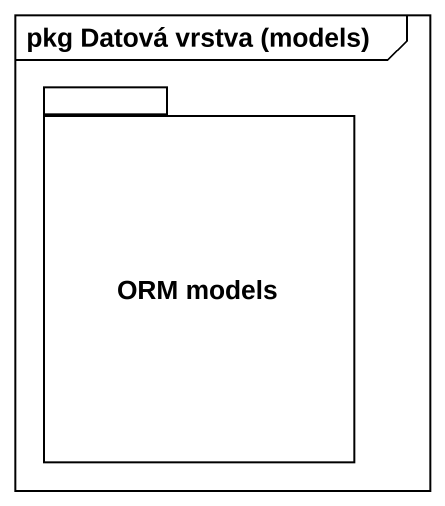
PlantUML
@startuml
mainframe pkg Datová vrstva (models)
package "ORM models" as ORM_models {
}
@enduml
